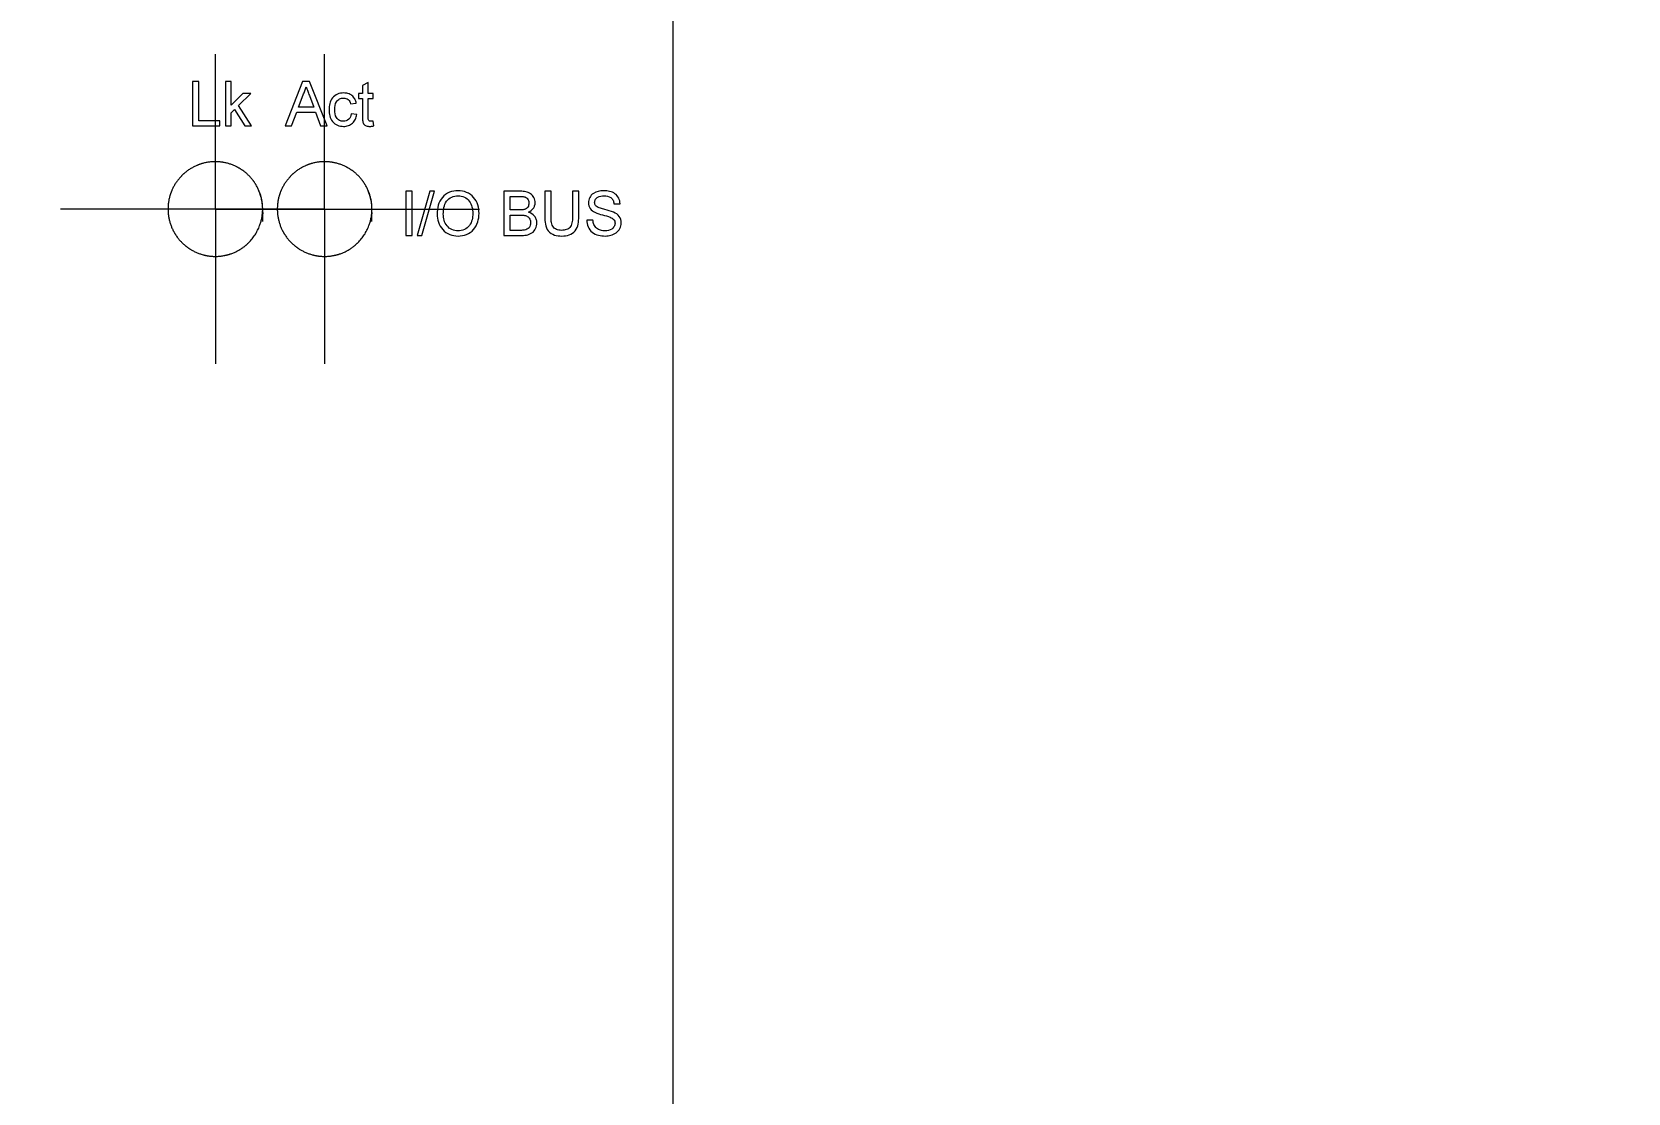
# Model space of a CAD drawing. Header units: millimetres. Extents: x -562 to 210, y 0 to 297.
# Drawn here: x 83.92 to 121.02, y 178.03 to 202.69 of the extents above; entities that cross this region are included whole.
import ezdxf

# ---------------------------------------------------------------- set-up
doc = ezdxf.new("R2010")
doc.units = ezdxf.units.MM
doc.styles.add('SLDTEXTSTYLE2', font='TXT', dxfattribs={"width": 0.605})
doc.dimstyles.new('SLDDIMSTYLE4', dxfattribs={"dimtxt": 2.568319, "dimasz": 2.568319, "dimexe": 0, "dimexo": 0.0625, "dimgap": 0.64208, "dimtad": 2, "dimrnd": 1e-09, "dimzin": 12, "dimdsep": 46, "dimtxsty": 'SLDTEXTSTYLE2', "dimblk1": 'NONE', "dimblk2": 'NONE', "dimsah": 1, "dimcen": 0.09, "dimadec": 0, "dimazin": 0, "dimtfac": 1, "dimtofl": 0, "dimtmove": 0, "dimatfit": 3, "dimldrblk": 'NONE', "dimfxl": 1, "dimtolj": 1, "dimtzin": 12, "dimarcsym": 0})

# ---------------------------------------------------------------- blocks, each defined once
blk = doc.blocks.new('SW_CENTERMARKSYMBOL_13')
at = {"color": 0, "linetype": 'Continuous', "lineweight": 0}
for p, q in [((0, 2.5), (0, 3.6)), ((0, 0), (0, 2.5)), ((-2.5, 0), (-3.6, 0)), ((0, 0), (-2.5, 0)), ((0, 0), (0, -2.5)), ((0, 0), (2.5, 0)), ((2.5, 0), (3.6, 0)), ((0, -2.5), (0, -3.6))]:
    blk.add_line(p, q, dxfattribs=at)
blk = doc.blocks.new('SW_CENTERMARKSYMBOL_14')
at = {"color": 0, "linetype": 'Continuous', "lineweight": 0}
for p, q in [((0, 2.5), (0, 3.6)), ((0, 0), (0, 2.5)), ((-2.5, 0), (-3.6, 0)), ((0, 0), (-2.5, 0)), ((0, 0), (0, -2.5)), ((0, 0), (2.5, 0)), ((2.5, 0), (3.6, 0)), ((0, -2.5), (0, -3.6))]:
    blk.add_line(p, q, dxfattribs=at)
blk = doc.blocks.new('*D29')
at = {"color": 7, "linetype": 'Continuous', "lineweight": 0, "attachment_point": 1, "rotation": 351.8559, "style": 'SLDTEXTSTYLE2'}
for s, insert, char_height in [('R', (120.706, 141.549), 2.646), ('719.48', (123.227, 141.188), 2.6458)]:
    blk.add_mtext(s, dxfattribs=dict(at, insert=insert, char_height=char_height))
blk = doc.blocks.new('_NONE')

msp = doc.modelspace()

# ---------------------------------------------------------------- linework, layer by layer
at = {"color": 7, "linetype": 'Continuous', "lineweight": 15}
for p, q in [((98.821, 235.77), (98.821, 103.876)), ((87.654, 201.539), (87.654, 200.511)), ((87.799, 201.539), (87.654, 201.539)), ((87.799, 200.63), (87.799, 201.539)), ((88.421, 201.539), (88.421, 200.511)), ((88.552, 201.539), (88.421, 201.539)), ((88.552, 200.994), (88.552, 201.539)), ((90.214, 201.539), (89.806, 200.511)), ((90.377, 201.539), (90.214, 201.539)), ((90.785, 200.511), (90.377, 201.539)), ((91.737, 201.52), (91.606, 201.445)), ((91.606, 201.445), (91.606, 201.262)), ((91.737, 201.262), (91.737, 201.52)), ((88.828, 201.262), (88.552, 200.994)), ((88.723, 200.981), (89.011, 201.262)), ((89.011, 201.262), (88.828, 201.262)), ((90.12, 200.946), (90.225, 201.23)), ((90.371, 201.216), (90.471, 200.946)), ((91.514, 201.262), (91.514, 201.143)), ((91.606, 201.262), (91.514, 201.262)), ((91.514, 201.143), (91.606, 201.143)), ((91.606, 201.143), (91.606, 200.722)), ((91.856, 201.262), (91.737, 201.262)), ((91.737, 201.143), (91.856, 201.143)), ((91.737, 200.717), (91.737, 201.143)), ((91.856, 201.143), (91.856, 201.262)), ((88.552, 200.815), (88.628, 200.889)), ((88.552, 200.511), (88.552, 200.815)), ((88.628, 200.889), (88.87, 200.511)), ((89.024, 200.511), (88.723, 200.981)), ((89.959, 200.511), (90.076, 200.827)), ((90.076, 200.827), (90.514, 200.827)), ((90.471, 200.946), (90.12, 200.946)), ((90.514, 200.827), (90.631, 200.511)), ((91.329, 201.025), (91.461, 201.038)), ((91.474, 200.775), (91.342, 200.788)), ((87.654, 200.511), (88.287, 200.511)), ((88.287, 200.63), (87.799, 200.63)), ((88.287, 200.511), (88.287, 200.63)), ((88.421, 200.511), (88.552, 200.511)), ((88.87, 200.511), (89.024, 200.511)), ((89.806, 200.511), (89.959, 200.511)), ((90.631, 200.511), (90.785, 200.511)), ((91.869, 200.509), (91.856, 200.62)), ((92.615, 198.991), (92.615, 197.963)), ((92.76, 198.991), (92.615, 198.991)), ((92.76, 197.963), (92.76, 198.991)), ((93.168, 198.991), (92.878, 197.963)), ((92.987, 197.963), (93.277, 198.991)), ((93.277, 198.991), (93.168, 198.991)), ((94.893, 198.991), (94.893, 197.963)), ((95.278, 198.991), (94.893, 198.991)), ((95.038, 198.872), (95.234, 198.872)), ((95.038, 198.556), (95.038, 198.872)), ((95.842, 198.991), (95.842, 198.4)), ((95.987, 198.991), (95.842, 198.991)), ((95.987, 198.406), (95.987, 198.991)), ((96.632, 198.991), (96.487, 198.991)), ((96.487, 198.991), (96.487, 198.406)), ((96.632, 198.4), (96.632, 198.991)), ((95.25, 198.556), (95.038, 198.556)), ((97.448, 198.701), (97.593, 198.701)), ((95.038, 198.438), (95.265, 198.438)), ((95.038, 198.082), (95.038, 198.438)), ((96.961, 198.319), (96.816, 198.319)), ((92.615, 197.963), (92.76, 197.963)), ((92.878, 197.963), (92.987, 197.963)), ((94.893, 197.963), (95.279, 197.963)), ((95.281, 198.082), (95.038, 198.082))]:
    msp.add_line(p, q, dxfattribs=at)
for points, knots in [([(90.225, 201.23), (90.233, 201.245), (90.24, 201.261), (90.247, 201.276), (90.254, 201.291), (90.26, 201.307), (90.266, 201.323), (90.278, 201.355), (90.287, 201.387), (90.295, 201.42)], [0, 0, 0, 0, 0.0000507697, 0.0000507697, 0.0000507697, 0.0001015823, 0.0001015823, 0.0001015823, 0.0002032139, 0.0002032139, 0.0002032139, 0.0002032139]), ([(90.295, 201.42), (90.301, 201.403), (90.308, 201.386), (90.314, 201.369), (90.32, 201.352), (90.327, 201.335), (90.333, 201.318), (90.339, 201.301), (90.346, 201.284), (90.352, 201.267), (90.358, 201.25), (90.365, 201.233), (90.371, 201.216)], [0, 0, 0, 0, 0.0000544734, 0.0000544734, 0.0000544734, 0.0001089437, 0.0001089437, 0.0001089437, 0.000163416, 0.000163416, 0.000163416, 0.0002178882, 0.0002178882, 0.0002178882, 0.0002178882]), ([(91.166, 201.275), (91.117, 201.273), (91.069, 201.266), (90.978, 201.228), (90.937, 201.199), (90.878, 201.122), (90.858, 201.076), (90.833, 200.982), (90.829, 200.933), (90.829, 200.884)], [0, 0, 0, 0, 0.25, 0.25, 0.5, 0.5, 0.75, 0.75, 1, 1, 1, 1]), ([(90.96, 200.887), (90.961, 200.951), (90.967, 201.018), (91.02, 201.099), (91.044, 201.121), (91.102, 201.15), (91.134, 201.156), (91.166, 201.157)], [0, 0, 0, 0, 0.5, 0.5, 0.75, 0.75, 1, 1, 1, 1]), ([(91.461, 201.038), (91.454, 201.072), (91.444, 201.105), (91.411, 201.166), (91.388, 201.193), (91.333, 201.237), (91.302, 201.252), (91.235, 201.271), (91.2, 201.274), (91.166, 201.275)], [0, 0, 0, 0, 0.25, 0.25, 0.5, 0.5, 0.75, 0.75, 1, 1, 1, 1]), ([(91.166, 201.157), (91.204, 201.155), (91.242, 201.146), (91.302, 201.097), (91.318, 201.061), (91.329, 201.025)], [0, 0, 0, 0, 0.5, 0.5, 1, 1, 1, 1]), ([(90.829, 200.884), (90.829, 200.835), (90.833, 200.787), (90.858, 200.694), (90.879, 200.649), (90.94, 200.574), (90.98, 200.544), (91.068, 200.506), (91.117, 200.499), (91.166, 200.498)], [0, 0, 0, 0, 0.25, 0.25, 0.5, 0.5, 0.75, 0.75, 1, 1, 1, 1]), ([(91.161, 200.617), (91.129, 200.617), (91.097, 200.623), (91.041, 200.653), (91.017, 200.675), (90.966, 200.758), (90.961, 200.824), (90.96, 200.887)], [0, 0, 0, 0, 0.25, 0.25, 0.5, 0.5, 1, 1, 1, 1]), ([(91.342, 200.788), (91.335, 200.742), (91.321, 200.696), (91.254, 200.632), (91.208, 200.617), (91.161, 200.617)], [0, 0, 0, 0, 0.5, 0.5, 1, 1, 1, 1]), ([(91.166, 200.498), (91.204, 200.499), (91.241, 200.503), (91.313, 200.529), (91.346, 200.549), (91.402, 200.6), (91.425, 200.632), (91.458, 200.7), (91.468, 200.737), (91.474, 200.775)], [0, 0, 0, 0, 0.25, 0.25, 0.5, 0.5, 0.75, 0.75, 1, 1, 1, 1]), ([(91.606, 200.722), (91.606, 200.694), (91.606, 200.667), (91.611, 200.612), (91.614, 200.583), (91.644, 200.536), (91.668, 200.519), (91.72, 200.5), (91.748, 200.499), (91.776, 200.498)], [0, 0, 0, 0, 0.25, 0.25, 0.5, 0.5, 0.75, 0.75, 1, 1, 1, 1]), ([(91.804, 200.617), (91.792, 200.617), (91.78, 200.618), (91.758, 200.627), (91.75, 200.636), (91.74, 200.658), (91.739, 200.67), (91.738, 200.694), (91.738, 200.706), (91.737, 200.717)], [0, 0, 0, 0, 0.25, 0.25, 0.5, 0.5, 0.75, 0.75, 1, 1, 1, 1]), ([(91.776, 200.498), (91.784, 200.498), (91.792, 200.498), (91.8, 200.499), (91.808, 200.499), (91.815, 200.5), (91.823, 200.501), (91.839, 200.503), (91.854, 200.506), (91.869, 200.509)], [0, 0, 0, 0, 0.00002344645, 0.00002344645, 0.00002344645, 0.00004690055, 0.00004690055, 0.00004690055, 0.00009368144, 0.00009368144, 0.00009368144, 0.00009368144]), ([(91.856, 200.62), (91.852, 200.619), (91.847, 200.619), (91.843, 200.619), (91.839, 200.618), (91.834, 200.618), (91.83, 200.618), (91.822, 200.617), (91.813, 200.617), (91.804, 200.617)], [0, 0, 0, 0, 0.00001294764, 0.00001294764, 0.00001294764, 0.00002589638, 0.00002589638, 0.00002589638, 0.00005178555, 0.00005178555, 0.00005178555, 0.00005178555]), ([(89.286, 198.287), (89.286, 198.722), (89.257, 198.865), (89.147, 199.131), (89.065, 199.253), (88.862, 199.456), (88.739, 199.538), (88.475, 199.648), (88.33, 199.677), (88.043, 199.677), (87.898, 199.649), (87.632, 199.539), (87.511, 199.458), (87.305, 199.252), (87.224, 199.131), (87.114, 198.865), (87.086, 198.721), (87.085, 198.434), (87.114, 198.289), (87.224, 198.025), (87.305, 197.902), (87.508, 197.699), (87.63, 197.617), (87.896, 197.506), (88.039, 197.477), (88.33, 197.477), (88.472, 197.505), (88.74, 197.616), (88.861, 197.698), (89.166, 198.002), (89.286, 198.287), (89.286, 198.722)], [-0.125, -0.125, 0, 0, 0.0625, 0.0625, 0.125, 0.125, 0.1875, 0.1875, 0.25, 0.25, 0.3125, 0.3125, 0.375, 0.375, 0.4375, 0.4375, 0.5, 0.5, 0.5625, 0.5625, 0.625, 0.625, 0.6875, 0.6875, 0.75, 0.75, 0.8125, 0.8125, 0.875, 0.875, 1, 1, 1.0625, 1.0625]), ([(91.826, 198.287), (91.826, 198.722), (91.797, 198.865), (91.687, 199.131), (91.605, 199.253), (91.402, 199.456), (91.279, 199.538), (91.015, 199.648), (90.87, 199.677), (90.583, 199.677), (90.438, 199.649), (90.172, 199.539), (90.051, 199.458), (89.845, 199.252), (89.764, 199.131), (89.654, 198.865), (89.626, 198.721), (89.625, 198.434), (89.654, 198.289), (89.764, 198.025), (89.845, 197.902), (90.048, 197.699), (90.17, 197.617), (90.436, 197.506), (90.579, 197.477), (90.87, 197.477), (91.012, 197.505), (91.28, 197.616), (91.401, 197.698), (91.706, 198.002), (91.826, 198.287), (91.826, 198.722)], [-0.125, -0.125, 0, 0, 0.0625, 0.0625, 0.125, 0.125, 0.1875, 0.1875, 0.25, 0.25, 0.3125, 0.3125, 0.375, 0.375, 0.4375, 0.4375, 0.5, 0.5, 0.5625, 0.5625, 0.625, 0.625, 0.6875, 0.6875, 0.75, 0.75, 0.8125, 0.8125, 0.875, 0.875, 1, 1, 1.0625, 1.0625]), ([(93.827, 199.004), (93.758, 199.002), (93.69, 198.993), (93.564, 198.939), (93.507, 198.898), (93.418, 198.794), (93.386, 198.732), (93.346, 198.601), (93.34, 198.532), (93.339, 198.463)], [0, 0, 0, 0, 0.25, 0.25, 0.5, 0.5, 0.75, 0.75, 1, 1, 1, 1]), ([(93.484, 198.462), (93.485, 198.513), (93.488, 198.565), (93.509, 198.665), (93.527, 198.715), (93.589, 198.799), (93.632, 198.83), (93.724, 198.875), (93.776, 198.884), (93.828, 198.885)], [0, 0, 0, 0, 0.25, 0.25, 0.5, 0.5, 0.75, 0.75, 1, 1, 1, 1]), ([(94.314, 198.475), (94.313, 198.543), (94.305, 198.609), (94.264, 198.737), (94.232, 198.798), (94.143, 198.9), (94.086, 198.939), (93.963, 198.992), (93.895, 199.003), (93.827, 199.004)], [0, 0, 0, 0, 0.25, 0.25, 0.5, 0.5, 0.75, 0.75, 1, 1, 1, 1]), ([(93.828, 198.885), (93.878, 198.884), (93.928, 198.875), (94.018, 198.832), (94.058, 198.799), (94.147, 198.68), (94.168, 198.577), (94.169, 198.476)], [0, 0, 0, 0, 0.25, 0.25, 0.5, 0.5, 1, 1, 1, 1]), ([(95.234, 198.872), (95.261, 198.872), (95.289, 198.872), (95.343, 198.867), (95.371, 198.864), (95.422, 198.84), (95.442, 198.818), (95.467, 198.768), (95.472, 198.74), (95.473, 198.712)], [0, 0, 0, 0, 0.25, 0.25, 0.5, 0.5, 0.75, 0.75, 1, 1, 1, 1]), ([(95.618, 198.724), (95.616, 198.765), (95.607, 198.806), (95.57, 198.878), (95.544, 198.91), (95.478, 198.957), (95.439, 198.972), (95.36, 198.988), (95.319, 198.991), (95.278, 198.991)], [0, 0, 0, 0, 0.25, 0.25, 0.5, 0.5, 0.75, 0.75, 1, 1, 1, 1]), ([(97.212, 199.004), (97.127, 199.002), (97.041, 198.987), (96.935, 198.915), (96.906, 198.883), (96.867, 198.808), (96.857, 198.765), (96.856, 198.723)], [0, 0, 0, 0, 0.5, 0.5, 0.75, 0.75, 1, 1, 1, 1]), ([(97.001, 198.732), (97.001, 198.757), (97.007, 198.782), (97.033, 198.824), (97.052, 198.842), (97.117, 198.881), (97.168, 198.885), (97.218, 198.885)], [0, 0, 0, 0, 0.25, 0.25, 0.5, 0.5, 1, 1, 1, 1]), ([(97.593, 198.701), (97.59, 198.746), (97.581, 198.791), (97.54, 198.872), (97.509, 198.908), (97.436, 198.96), (97.392, 198.977), (97.304, 198.999), (97.258, 199.003), (97.212, 199.004)], [0, 0, 0, 0, 0.25, 0.25, 0.5, 0.5, 0.75, 0.75, 1, 1, 1, 1]), ([(97.218, 198.885), (97.273, 198.884), (97.331, 198.877), (97.398, 198.828), (97.416, 198.806), (97.439, 198.756), (97.445, 198.728), (97.448, 198.701)], [0, 0, 0, 0, 0.5, 0.5, 0.75, 0.75, 1, 1, 1, 1]), ([(93.339, 198.463), (93.34, 198.397), (93.35, 198.333), (93.394, 198.208), (93.426, 198.15), (93.516, 198.051), (93.571, 198.013), (93.693, 197.962), (93.76, 197.951), (93.826, 197.95)], [0, 0, 0, 0, 0.25, 0.25, 0.5, 0.5, 0.75, 0.75, 1, 1, 1, 1]), ([(93.826, 198.069), (93.777, 198.07), (93.728, 198.078), (93.64, 198.119), (93.601, 198.15), (93.538, 198.225), (93.516, 198.27), (93.489, 198.364), (93.485, 198.413), (93.484, 198.462)], [0, 0, 0, 0, 0.25, 0.25, 0.5, 0.5, 0.75, 0.75, 1, 1, 1, 1]), ([(94.169, 198.476), (94.168, 198.426), (94.164, 198.377), (94.14, 198.281), (94.119, 198.234), (94.058, 198.155), (94.018, 198.122), (93.927, 198.078), (93.876, 198.07), (93.826, 198.069)], [0, 0, 0, 0, 0.25, 0.25, 0.5, 0.5, 0.75, 0.75, 1, 1, 1, 1]), ([(93.826, 197.95), (93.894, 197.952), (93.959, 197.962), (94.084, 198.014), (94.142, 198.052), (94.231, 198.153), (94.263, 198.213), (94.304, 198.34), (94.313, 198.408), (94.314, 198.475)], [0, 0, 0, 0, 0.25, 0.25, 0.5, 0.5, 0.75, 0.75, 1, 1, 1, 1]), ([(95.373, 198.568), (95.363, 198.565), (95.353, 198.563), (95.343, 198.561), (95.333, 198.56), (95.322, 198.559), (95.312, 198.558), (95.291, 198.556), (95.271, 198.556), (95.25, 198.556)], [0, 0, 0, 0, 0.0000312448, 0.0000312448, 0.0000312448, 0.0000623709, 0.0000623709, 0.0000623709, 0.0001243281, 0.0001243281, 0.0001243281, 0.0001243281]), ([(95.473, 198.712), (95.472, 198.68), (95.466, 198.649), (95.432, 198.596), (95.403, 198.579), (95.373, 198.568)], [0, 0, 0, 0, 0.5, 0.5, 1, 1, 1, 1]), ([(95.464, 198.503), (95.506, 198.525), (95.546, 198.552), (95.588, 198.61), (95.599, 198.632), (95.614, 198.677), (95.617, 198.701), (95.618, 198.724)], [0, 0, 0, 0, 0.5, 0.5, 0.75, 0.75, 1, 1, 1, 1]), ([(95.657, 198.258), (95.657, 198.286), (95.653, 198.314), (95.636, 198.368), (95.622, 198.392), (95.57, 198.458), (95.518, 198.486), (95.464, 198.503)], [0, 0, 0, 0, 0.25, 0.25, 0.5, 0.5, 1, 1, 1, 1]), ([(96.856, 198.723), (96.857, 198.675), (96.87, 198.627), (96.925, 198.551), (96.966, 198.523), (97.007, 198.501)], [0, 0, 0, 0, 0.5, 0.5, 1, 1, 1, 1]), ([(97.037, 198.641), (97.032, 198.647), (97.026, 198.653), (97.021, 198.66), (97.014, 198.67), (97.009, 198.682), (97.006, 198.694), (97.002, 198.706), (97.001, 198.719), (97.001, 198.732)], [0, 0, 0, 0, 0.0000249179, 0.0000249179, 0.0000249179, 0.0000622399, 0.0000622399, 0.0000622399, 0.0001014045, 0.0001014045, 0.0001014045, 0.0001014045]), ([(97.007, 198.501), (97.064, 198.473), (97.124, 198.456), (97.246, 198.424), (97.307, 198.411), (97.365, 198.387)], [0, 0, 0, 0, 0.5, 0.5, 1, 1, 1, 1]), ([(97.441, 198.503), (97.375, 198.531), (97.306, 198.548), (97.202, 198.574), (97.167, 198.583), (97.099, 198.606), (97.065, 198.618), (97.037, 198.641)], [0, 0, 0, 0, 0.5, 0.5, 0.75, 0.75, 1, 1, 1, 1]), ([(97.62, 198.255), (97.619, 198.309), (97.603, 198.363), (97.539, 198.45), (97.491, 198.48), (97.441, 198.503)], [0, 0, 0, 0, 0.5, 0.5, 1, 1, 1, 1]), ([(95.265, 198.438), (95.294, 198.437), (95.323, 198.436), (95.381, 198.429), (95.41, 198.422), (95.46, 198.393), (95.481, 198.371), (95.507, 198.318), (95.511, 198.289), (95.512, 198.26)], [0, 0, 0, 0, 0.25, 0.25, 0.5, 0.5, 0.75, 0.75, 1, 1, 1, 1]), ([(95.279, 197.963), (95.324, 197.964), (95.37, 197.966), (95.459, 197.982), (95.503, 197.997), (95.58, 198.048), (95.608, 198.085), (95.647, 198.166), (95.656, 198.212), (95.657, 198.258)], [0, 0, 0, 0, 0.25, 0.25, 0.5, 0.5, 0.75, 0.75, 1, 1, 1, 1]), ([(95.512, 198.26), (95.511, 198.219), (95.501, 198.177), (95.45, 198.112), (95.41, 198.095), (95.369, 198.087)], [0, 0, 0, 0, 0.5, 0.5, 1, 1, 1, 1]), ([(95.842, 198.4), (95.842, 198.342), (95.845, 198.284), (95.867, 198.17), (95.887, 198.113), (95.961, 198.024), (96.013, 197.992), (96.123, 197.956), (96.181, 197.951), (96.239, 197.95)], [0, 0, 0, 0, 0.25, 0.25, 0.5, 0.5, 0.75, 0.75, 1, 1, 1, 1]), ([(96.228, 198.082), (96.189, 198.083), (96.149, 198.088), (96.078, 198.119), (96.046, 198.145), (96.005, 198.212), (95.997, 198.252), (95.988, 198.329), (95.987, 198.368), (95.987, 198.406)], [0, 0, 0, 0, 0.25, 0.25, 0.5, 0.5, 0.75, 0.75, 1, 1, 1, 1]), ([(96.487, 198.406), (96.486, 198.366), (96.485, 198.326), (96.473, 198.245), (96.464, 198.205), (96.422, 198.136), (96.386, 198.111), (96.31, 198.086), (96.268, 198.083), (96.228, 198.082)], [0, 0, 0, 0, 0.25, 0.25, 0.5, 0.5, 0.75, 0.75, 1, 1, 1, 1]), ([(96.239, 197.95), (96.297, 197.951), (96.354, 197.957), (96.463, 197.995), (96.512, 198.028), (96.586, 198.116), (96.607, 198.172), (96.629, 198.285), (96.631, 198.342), (96.632, 198.4)], [0, 0, 0, 0, 0.25, 0.25, 0.5, 0.5, 0.75, 0.75, 1, 1, 1, 1]), ([(96.816, 198.319), (96.818, 198.266), (96.828, 198.214), (96.872, 198.116), (96.904, 198.072), (96.986, 198.004), (97.036, 197.982), (97.139, 197.955), (97.193, 197.951), (97.247, 197.95)], [0, 0, 0, 0, 0.25, 0.25, 0.5, 0.5, 0.75, 0.75, 1, 1, 1, 1]), ([(97.24, 198.069), (97.205, 198.07), (97.171, 198.073), (97.105, 198.094), (97.073, 198.11), (97.018, 198.155), (96.998, 198.185), (96.972, 198.249), (96.965, 198.284), (96.961, 198.319)], [0, 0, 0, 0, 0.25, 0.25, 0.5, 0.5, 0.75, 0.75, 1, 1, 1, 1]), ([(97.475, 198.248), (97.474, 198.221), (97.467, 198.193), (97.44, 198.146), (97.421, 198.125), (97.352, 198.08), (97.295, 198.07), (97.24, 198.069)], [0, 0, 0, 0, 0.25, 0.25, 0.5, 0.5, 1, 1, 1, 1]), ([(97.247, 197.95), (97.291, 197.951), (97.336, 197.956), (97.422, 197.979), (97.463, 197.998), (97.536, 198.051), (97.566, 198.085), (97.608, 198.165), (97.618, 198.21), (97.62, 198.255)], [0, 0, 0, 0, 0.25, 0.25, 0.5, 0.5, 0.75, 0.75, 1, 1, 1, 1]), ([(97.365, 198.387), (97.394, 198.374), (97.423, 198.359), (97.464, 198.312), (97.473, 198.28), (97.475, 198.248)], [0, 0, 0, 0, 0.5, 0.5, 1, 1, 1, 1]), ([(95.369, 198.087), (95.362, 198.086), (95.355, 198.085), (95.347, 198.084), (95.34, 198.083), (95.333, 198.083), (95.325, 198.083), (95.311, 198.082), (95.296, 198.082), (95.281, 198.082)], [0, 0, 0, 0, 0.00002204798, 0.00002204798, 0.00002204798, 0.00004410003, 0.00004410003, 0.00004410003, 0.00008808631, 0.00008808631, 0.00008808631, 0.00008808631])]:
    msp.add_open_spline(points, degree=3, knots=knots, dxfattribs=at)

# ---------------------------------------------------------------- block references
at = {"color": 7, "linetype": 'Continuous', "lineweight": 0}
for name, p in [('SW_CENTERMARKSYMBOL_14', (88.186, 198.577)), ('SW_CENTERMARKSYMBOL_13', (90.726, 198.577))]:
    msp.add_blockref(name, p, dxfattribs=at)

# ---------------------------------------------------------------- dimensions: what is measured, and where the dimension line sits
dim = msp.add_radius_dim(center=(-561.717, 235.77), mpoint=(0, 0), dimstyle='SLDDIMSTYLE4', dxfattribs=at)
dim.commit()
dim.dimension.update_dxf_attribs({"geometry": '*D29', "text_midpoint": (126.738, 137.247), "dimtype": 164})

doc.saveas('drawing.dxf')
